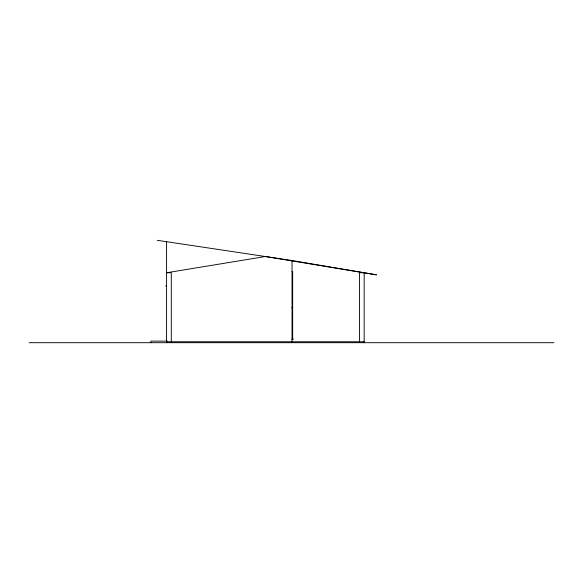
<?xml version="1.0" encoding="UTF-8"?>
<svg xmlns="http://www.w3.org/2000/svg" width="583" height="583" viewBox="0 0 583 583"><rect width="100%" height="100%" fill="white"/><g stroke="black" fill="none" stroke-linecap="round" stroke-linejoin="round"><path stroke-width="0.87" d="M292.032 271.496L292.659 271.496L292.659 338.927M166.585 285.612L165.958 285.612L165.958 286.238L166.585 286.238M292.032 307.569L292.659 307.569M292.032 307.882L292.659 307.882M292.032 338.927L293.132 338.927L293.132 339.554L292.032 339.554M167.292 341.121L150.902 341.121L150.902 342.695M166.585 341.755L364.171 341.755M29.15 342.695L553.85 342.695M157.279 240.305L292.032 260.521L376.538 274.848L265.374 256.52L166.585 272.757L171.285 272.757L171.285 341.755M364.171 342.695L364.171 272.757L359.463 272.757L359.463 341.755M292.032 260.521L292.032 341.755M166.585 241.705L166.585 342.695"/></g></svg>
